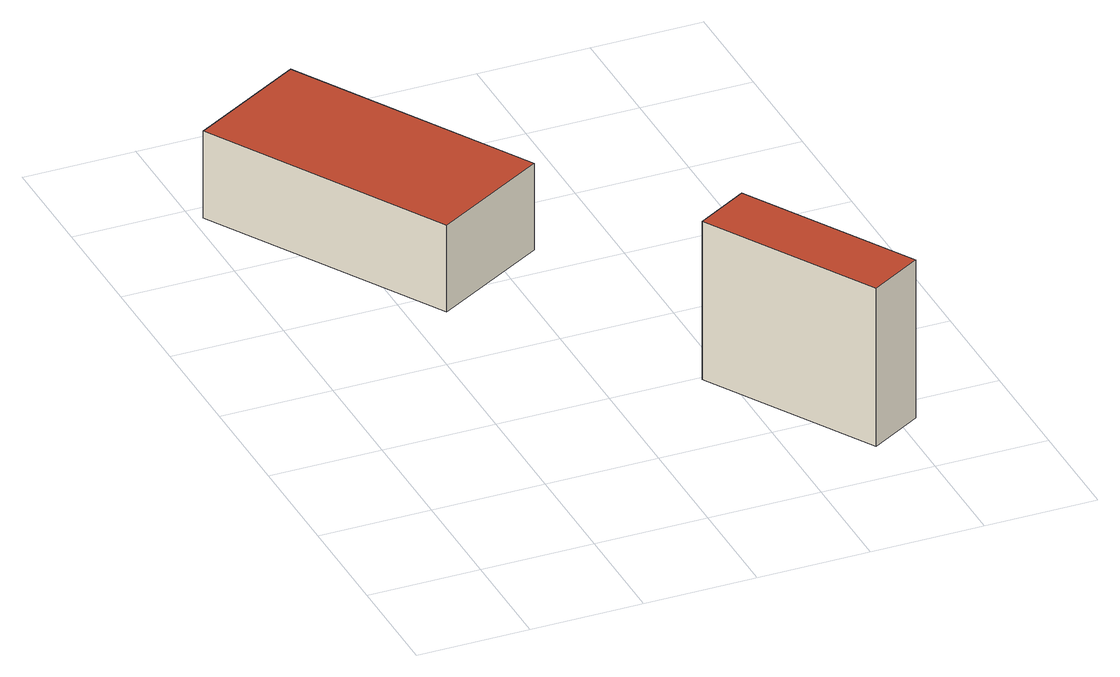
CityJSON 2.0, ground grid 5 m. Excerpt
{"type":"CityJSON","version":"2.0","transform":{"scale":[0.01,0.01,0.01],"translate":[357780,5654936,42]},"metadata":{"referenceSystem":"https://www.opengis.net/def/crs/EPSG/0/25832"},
"CityObjects":{
"building1":{"type":"Building","attributes":{"Geometrietyp2DReferenz":"3000","Gemeindeschluessel":"05316000","function":"31001_2100","roofType":"1000","measuredHeight":4.11},"address":[{"country":"Germany","locality":"Leverkusen","thoroughfareNumber":"8y","thoroughfareName":"CHEMPARK"}],"geometry":[{"type":"Solid","lod":"2","boundaries":[[[[0,1,2,3]],[[4,5,1,0]],[[6,7,5,4]],[[3,2,7,6]],[[4,0,3,6]],[[1,5,7,2]]]],"semantics":{"surfaces":[{"type":"WallSurface"},{"type":"RoofSurface"},{"type":"GroundSurface"}],"values":[[0,0,0,0,1,2]]}}]},
"building2":{"type":"Building","attributes":{"Geometrietyp2DReferenz":"3000","Gemeindeschluessel":"05316000","function":"31001_2100","roofType":"1000","measuredHeight":7.5},"address":[{"country":"Germany","locality":"Leverkusen","thoroughfareNumber":"38y","thoroughfareName":"CHEMPARK"}],"geometry":[{"type":"Solid","lod":"2","boundaries":[[[[8,9,10,11]],[[12,13,9,8]],[[14,15,13,12]],[[11,10,15,14]],[[12,8,11,14]],[[9,13,15,10]]]],"semantics":{"surfaces":[{"type":"WallSurface"},{"type":"RoofSurface"},{"type":"GroundSurface"}],"values":[[0,0,0,0,1,2]]}}]}
},
"vertices":[
[1176,2166,471],[1176,2166,59],[560,3222,59],[560,3222,471],[661,1869,471],[661,1869,59],[46,2925,471],[46,2925,59],
[2018,233,902],[2018,233,151],[1577,985,151],[1577,985,902],[1784,96,902],[1784,96,151],[1343,848,902],[1343,848,151]
]}
